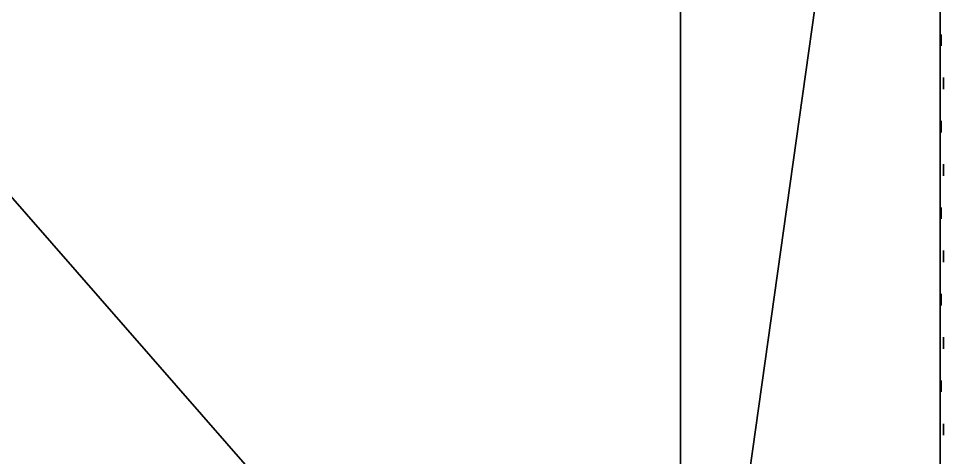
# Model space of a CAD drawing. Extents: x -22.3 to 67.4, y -36.4 to 41.8.
# Drawn here: x 30.55 to 38.56, y 25.14 to 28.95 of the extents above; entities that cross this region are included whole.
import ezdxf

# ---------------------------------------------------------------- set-up
doc = ezdxf.new("R2010")
doc.units = 0
doc.layers.get('0').update_dxf_attribs({"linetype": 'CONTINUOUS'})

# ---------------------------------------------------------------- blocks, each defined once
blk = doc.blocks.new('11ZSUN06')
at = {"color": 253, "linetype": 'BYBLOCK'}
mesh = blk.add_polyface(dxfattribs=at)
corners = [(16.875, 14.875, 0.375), (17, 14.75, 0.375), (17, 17, 0.375), (16.875, 16.875, 0.375), (14.875, 16.875, 0.375), (14.75, 17, 0.375), (14.75, 14.75, 0.375), (14.875, 14.875, 0.375), (16.875, 14.875, 0.5), (16.875, 16.875, 0.5), (14.875, 16.875, 0.5), (14.875, 14.875, 0.5), (17, 14.75), (17, 17), (14.75, 17), (14.75, 14.75), (16.875, 1.125, 0.375), (17, 1, 0.375), (17, 3.25, 0.375), (16.875, 3.125, 0.375), (14.875, 3.125, 0.375), (14.75, 3.25, 0.375), (14.75, 1, 0.375), (14.875, 1.125, 0.375), (17, 1), (17, 3.25), (14.75, 3.25), (14.75, 1), (16.875, 1.125, 0.5), (16.875, 3.125, 0.5), (14.875, 3.125, 0.5), (14.875, 1.125, 0.5), (3.125, 14.875, 0.375), (3.25, 14.75, 0.375), (3.25, 17, 0.375), (3.125, 16.875, 0.375), (1.125, 16.875, 0.375), (1, 17, 0.375), (1, 14.75, 0.375), (1.125, 14.875, 0.375), (3.125, 14.875, 0.5), (3.125, 16.875, 0.5), (1.125, 16.875, 0.5), (1.125, 14.875, 0.5), (3.25, 14.75), (3.25, 17), (1, 17), (1, 14.75), (3.125, 1.125, 0.375), (3.25, 1, 0.375), (3.25, 3.25, 0.375), (3.125, 3.125, 0.375), (1.125, 3.125, 0.375), (1, 3.25, 0.375), (1, 1, 0.375), (1.125, 1.125, 0.375), (3.125, 1.125, 0.5), (3.125, 3.125, 0.5), (1.125, 3.125, 0.5), (1.125, 1.125, 0.5), (3.25, 1), (3.25, 3.25), (1, 3.25), (1, 1)]
mesh.append_faces([[corners[k] for k in face] for face in [(7, 6, 0), (1, 0, 6), (3, 2, 4), (5, 4, 2), (0, 3, 8), (3, 4, 9), (4, 7, 10), (7, 0, 11), (12, 13, 1), (13, 14, 2), (14, 15, 5), (15, 12, 6), (24, 25, 17), (25, 26, 18), (26, 27, 21), (27, 24, 22), (16, 19, 28), (19, 20, 29), (20, 23, 30), (23, 16, 31), (19, 18, 20), (21, 20, 18), (23, 22, 16), (17, 16, 22), (39, 38, 32), (33, 32, 38), (35, 34, 36), (37, 36, 34), (32, 35, 40), (35, 36, 41), (36, 39, 42), (39, 32, 43), (44, 45, 33), (45, 46, 34), (46, 47, 37), (47, 44, 38), (55, 54, 48), (49, 48, 54), (51, 50, 52), (53, 52, 50), (48, 51, 56), (51, 52, 57), (52, 55, 58), (55, 48, 59), (60, 61, 49), (61, 62, 50), (62, 63, 53), (63, 60, 54)]], dxfattribs={"vtx1": -1, "color": 253})
mesh.append_faces([[corners[k] for k in face] for face in [(0, 1, 2), (2, 3, 0), (4, 5, 6), (6, 7, 4), (3, 9, 8), (4, 10, 9), (7, 11, 10), (0, 8, 11), (13, 2, 1), (14, 5, 2), (15, 6, 5), (12, 1, 6), (16, 17, 18), (18, 19, 16), (20, 21, 22), (22, 23, 20), (25, 18, 17), (26, 21, 18), (27, 22, 21), (24, 17, 22), (19, 29, 28), (20, 30, 29), (23, 31, 30), (16, 28, 31), (32, 33, 34), (34, 35, 32), (36, 37, 38), (38, 39, 36), (35, 41, 40), (36, 42, 41), (39, 43, 42), (32, 40, 43), (45, 34, 33), (46, 37, 34), (47, 38, 37), (44, 33, 38), (48, 49, 50), (50, 51, 48), (52, 53, 54), (54, 55, 52), (51, 57, 56), (52, 58, 57), (55, 59, 58), (48, 56, 59), (61, 50, 49), (62, 53, 50), (63, 54, 53), (60, 49, 54)]], dxfattribs={"vtx2": -1, "color": 253})
at = {"color": 0, "linetype": 'BYBLOCK'}
mesh = blk.add_polyface(dxfattribs=at)
corners = [(14.5, 17, 1.375), (14.5, 16.93, 1.475), (14.5, 17, 1.875), (14.5, 16.93, 1.775), (14.75, 17, 1.875), (14.75, 17, 1.375), (13.1875, 17, 1.125), (13.1875, 16.93, 1.225), (13.1875, 17, 1.375), (13.1875, 16.93, 1.475), (12.1875, 17, 1.375), (12.1875, 16.93, 1.475), (12.1875, 17, 1.125), (12.1875, 16.93, 1.225), (14.75, 17, 1.125), (14.75, 1, 0.5), (17, 1, 0.5), (14.75, 1, 2.75), (17, 1, 2.75), (17, 17, 2.75), (14.75, 17, 2.75), (17, 17, 0.5), (14.75, 17, 0.5), (10.625, 17, 1.875), (10.875, 17, 1.875), (10.625, 17, 1.375), (10.875, 17, 1.375), (10.875, 16.93, 1.775), (10.875, 16.93, 1.475), (10.625, 17, 2.75), (1, 17, 2.75), (10.625, 16.75, 2.75), (1, 16.75, 2.75), (10.625, 17, 0.5), (1, 17, 0.5), (1, 1, 0.5), (1, 1, 2.75), (14.75, 16.75, 2.75), (10.625, 17, 1.125), (14.5, 16.93, 1.225), (10.875, 16.93, 1.225)]
mesh.append_faces([[corners[k] for k in face] for face in [(2, 4, 0), (5, 0, 4), (8, 5, 6), (14, 6, 5), (23, 24, 25), (26, 25, 24), (32, 31, 30), (37, 32, 17), (25, 10, 38), (12, 38, 10)]], dxfattribs={"vtx0": -1, "vtx1": -1, "color": 0})
mesh.append_faces([[corners[k] for k in face] for face in [(4, 23, 29)]], dxfattribs={"vtx0": -1, "vtx2": -1, "color": 0})
mesh.append_faces([[corners[k] for k in face] for face in [(0, 1, 2), (3, 2, 1), (6, 7, 8), (9, 8, 7), (10, 11, 12), (13, 12, 11), (15, 16, 17), (16, 21, 18), (21, 22, 19), (24, 27, 26), (28, 26, 27), (29, 30, 31), (33, 34, 29), (34, 35, 30), (35, 15, 36), (20, 29, 37), (31, 37, 29), (36, 17, 32)]], dxfattribs={"vtx1": -1, "color": 0})
mesh.append_faces([[corners[k] for k in face] for face in [(33, 38, 14)]], dxfattribs={"vtx1": -1, "vtx2": -1, "color": 0})
mesh.append_faces([[corners[k] for k in face] for face in [(12, 13, 7), (7, 6, 12), (8, 9, 1), (1, 0, 8), (16, 18, 17), (19, 20, 17), (17, 18, 19), (21, 19, 18), (22, 20, 19), (34, 30, 29), (35, 36, 30), (15, 17, 36), (29, 20, 4), (14, 22, 33), (2, 3, 27), (27, 24, 2), (26, 28, 11), (11, 10, 26), (3, 39, 40), (40, 27, 3)]], dxfattribs={"vtx2": -1, "color": 0})
at = {"color": 253, "linetype": 'BYBLOCK'}
mesh = blk.add_polyface(dxfattribs=at)
corners = [(17.01, 9.0433, 2.4), (17.01, 9, 2.375), (17.01, 9.05, 2.375), (17.01, 9.025, 2.4183), (17.01, 9, 2.425), (17.01, 8.975, 2.4183), (17.01, 8.9567, 2.4), (17.01, 8.95, 2.375), (17.01, 8.9567, 2.35), (17.01, 8.975, 2.3317), (17.01, 9, 2.325), (17.01, 9.025, 2.3317), (17.01, 9.0433, 2.35), (17.01, 9.0433, 1.65), (17.01, 9, 1.625), (17.01, 9.05, 1.625), (17.01, 9.025, 1.6683), (17.01, 9, 1.675), (17.01, 8.975, 1.6683), (17.01, 8.9567, 1.65), (17.01, 8.95, 1.625), (17.01, 8.9567, 1.6), (17.01, 8.975, 1.5817), (17.01, 9, 1.575), (17.01, 9.025, 1.5817), (17.01, 9.0433, 1.6), (17.01, 9.0433, 0.9), (17.01, 9, 0.875), (17.01, 9.05, 0.875), (17.01, 9.025, 0.9183), (17.01, 9, 0.925), (17.01, 8.975, 0.9183), (17.01, 8.9567, 0.9), (17.01, 8.95, 0.875), (17.01, 8.9567, 0.85), (17.01, 8.975, 0.8317), (17.01, 9, 0.825), (17.01, 9.025, 0.8317), (17.01, 9.0433, 0.85), (17.03, 8.6683, 2.025), (17.03, 8.625, 2), (17.03, 8.675, 2), (17.03, 8.6683, 1.975)]
mesh.append_faces([[corners[k] for k in face] for face in [(1, 12, 2), (14, 25, 15), (27, 38, 28), (40, 42, 41)]], dxfattribs={"color": 253})
mesh.append_faces([[corners[k] for k in face] for face in [(0, 1, 2), (3, 1, 0), (4, 1, 3), (5, 1, 4), (6, 1, 5), (7, 1, 6), (8, 1, 7), (9, 1, 8), (10, 1, 9), (11, 1, 10), (12, 1, 11), (13, 14, 15), (16, 14, 13), (17, 14, 16), (18, 14, 17), (19, 14, 18), (20, 14, 19), (21, 14, 20), (22, 14, 21), (23, 14, 22), (24, 14, 23), (25, 14, 24), (26, 27, 28), (29, 27, 26), (30, 27, 29), (31, 27, 30), (32, 27, 31), (33, 27, 32), (34, 27, 33), (35, 27, 34), (36, 27, 35), (37, 27, 36), (38, 27, 37), (39, 40, 41)]], dxfattribs={"vtx0": -1, "color": 253})
mesh = blk.add_polyface(dxfattribs=at)
corners = [(17.03, 8.6683, 1.275), (17.03, 8.625, 1.25), (17.03, 8.675, 1.25), (17.03, 8.65, 1.2933), (17.03, 8.625, 1.3), (17.03, 8.6, 1.2933), (17.03, 8.5817, 1.275), (17.03, 8.575, 1.25), (17.03, 8.5817, 1.225), (17.03, 8.6, 1.2067), (17.03, 8.625, 1.2), (17.03, 8.65, 1.2067), (17.03, 8.6683, 1.225), (17.03, 8.65, 2.0433), (17.03, 8.625, 2), (17.03, 8.6683, 2.025), (17.03, 8.625, 2.05), (17.03, 8.6, 2.0433), (17.03, 8.5817, 2.025), (17.03, 8.575, 2), (17.03, 8.5817, 1.975), (17.03, 8.6, 1.9567), (17.03, 8.625, 1.95), (17.03, 8.65, 1.9567), (17.03, 8.6683, 1.975), (17.01, 8.2933, 2.4), (17.01, 8.25, 2.375), (17.01, 8.3, 2.375), (17.01, 8.275, 2.4183), (17.01, 8.2933, 2.35), (17.01, 8.275, 2.3317), (17.01, 8.2933, 1.65), (17.01, 8.25, 1.625), (17.01, 8.3, 1.625), (17.01, 8.275, 1.6683), (17.01, 8.275, 1.5817), (17.01, 8.25, 1.575), (17.01, 8.2933, 1.6), (17.01, 8.2933, 0.9), (17.01, 8.25, 0.875), (17.01, 8.3, 0.875), (17.01, 8.275, 0.9183), (17.01, 8.25, 0.925), (17.01, 8.275, 0.8317), (17.01, 8.25, 0.825), (17.01, 8.2933, 0.85)]
mesh.append_faces([[corners[k] for k in face] for face in [(1, 12, 2), (26, 29, 27), (32, 37, 33), (39, 45, 40)]], dxfattribs={"color": 253})
mesh.append_faces([[corners[k] for k in face] for face in [(0, 1, 2), (3, 1, 0), (4, 1, 3), (5, 1, 4), (6, 1, 5), (7, 1, 6), (8, 1, 7), (9, 1, 8), (10, 1, 9), (11, 1, 10), (12, 1, 11), (13, 14, 15), (16, 14, 13), (17, 14, 16), (18, 14, 17), (19, 14, 18), (20, 14, 19), (21, 14, 20), (22, 14, 21), (23, 14, 22), (24, 14, 23), (25, 26, 27), (28, 26, 25), (29, 26, 30), (31, 32, 33), (34, 32, 31), (35, 32, 36), (37, 32, 35), (38, 39, 40), (41, 39, 38), (42, 39, 41), (43, 39, 44), (45, 39, 43)]], dxfattribs={"vtx0": -1, "color": 253})
mesh = blk.add_polyface(dxfattribs=at)
corners = [(17.03, 7.9183, 1.275), (17.03, 7.875, 1.25), (17.03, 7.925, 1.25), (17.03, 7.9, 1.2933), (17.03, 7.875, 1.3), (17.03, 7.85, 1.2933), (17.03, 7.875, 1.2), (17.03, 7.85, 1.2067), (17.03, 7.9, 1.2067), (17.03, 7.9183, 1.225), (17.03, 7.9183, 2.025), (17.03, 7.875, 2), (17.03, 7.925, 2), (17.03, 7.9, 2.0433), (17.03, 7.875, 2.05), (17.03, 7.85, 2.0433), (17.03, 7.85, 1.9567), (17.03, 7.8317, 1.975), (17.03, 7.875, 1.95), (17.03, 7.9, 1.9567), (17.03, 7.9183, 1.975), (17.01, 8.25, 2.425), (17.01, 8.25, 2.375), (17.01, 8.275, 2.4183), (17.01, 8.225, 2.4183), (17.01, 8.2067, 2.4), (17.01, 8.2, 2.375), (17.01, 8.2067, 2.35), (17.01, 8.225, 2.3317), (17.01, 8.25, 2.325), (17.01, 8.275, 2.3317), (17.01, 8.25, 1.675), (17.01, 8.25, 1.625), (17.01, 8.275, 1.6683), (17.01, 8.225, 1.6683), (17.01, 8.2067, 1.65), (17.01, 8.2, 1.625), (17.01, 8.2067, 1.6), (17.01, 8.225, 1.5817), (17.01, 8.25, 1.575), (17.01, 8.225, 0.9183), (17.01, 8.25, 0.875), (17.01, 8.25, 0.925), (17.01, 8.2067, 0.9), (17.01, 8.2, 0.875), (17.01, 8.2067, 0.85), (17.01, 8.225, 0.8317), (17.01, 8.25, 0.825)]
mesh.append_faces([[corners[k] for k in face] for face in [(1, 9, 2), (11, 20, 12)]], dxfattribs={"color": 253})
mesh.append_faces([[corners[k] for k in face] for face in [(0, 1, 2), (3, 1, 0), (4, 1, 3), (5, 1, 4), (6, 1, 7), (8, 1, 6), (9, 1, 8), (10, 11, 12), (13, 11, 10), (14, 11, 13), (15, 11, 14), (16, 11, 17), (18, 11, 16), (19, 11, 18), (20, 11, 19), (21, 22, 23), (24, 22, 21), (25, 22, 24), (26, 22, 25), (27, 22, 26), (28, 22, 27), (29, 22, 28), (30, 22, 29), (31, 32, 33), (34, 32, 31), (35, 32, 34), (36, 32, 35), (37, 32, 36), (38, 32, 37), (39, 32, 38), (40, 41, 42), (43, 41, 40), (44, 41, 43), (45, 41, 44), (46, 41, 45), (47, 41, 46)]], dxfattribs={"vtx0": -1, "color": 253})
mesh = blk.add_polyface(dxfattribs=at)
corners = [(17.01, 7.5433, 2.4), (17.01, 7.5, 2.375), (17.01, 7.55, 2.375), (17.01, 7.525, 2.4183), (17.01, 7.5, 2.425), (17.01, 7.475, 2.4183), (17.01, 7.4567, 2.4), (17.01, 7.475, 2.3317), (17.01, 7.4567, 2.35), (17.01, 7.5, 2.325), (17.01, 7.525, 2.3317), (17.01, 7.5433, 2.35), (17.01, 7.5433, 1.65), (17.01, 7.5, 1.625), (17.01, 7.55, 1.625), (17.01, 7.525, 1.6683), (17.01, 7.5, 1.675), (17.01, 7.475, 1.6683), (17.01, 7.4567, 1.65), (17.01, 7.475, 1.5817), (17.01, 7.4567, 1.6), (17.01, 7.5, 1.575), (17.01, 7.525, 1.5817), (17.01, 7.5433, 1.6), (17.03, 7.8317, 1.275), (17.03, 7.875, 1.25), (17.03, 7.85, 1.2933), (17.03, 7.825, 1.25), (17.03, 7.8317, 1.225), (17.03, 7.85, 1.2067), (17.01, 7.5433, 0.9), (17.01, 7.5, 0.875), (17.01, 7.55, 0.875), (17.01, 7.525, 0.9183), (17.01, 7.5, 0.925), (17.01, 7.475, 0.9183), (17.01, 7.4567, 0.9), (17.01, 7.475, 0.8317), (17.01, 7.4567, 0.85), (17.01, 7.5, 0.825), (17.01, 7.525, 0.8317), (17.01, 7.5433, 0.85), (17.03, 7.8317, 2.025), (17.03, 7.875, 2), (17.03, 7.85, 2.0433), (17.03, 7.825, 2), (17.03, 7.8317, 1.975)]
mesh.append_faces([[corners[k] for k in face] for face in [(1, 11, 2), (13, 23, 14), (31, 41, 32)]], dxfattribs={"color": 253})
mesh.append_faces([[corners[k] for k in face] for face in [(0, 1, 2), (3, 1, 0), (4, 1, 3), (5, 1, 4), (6, 1, 5), (7, 1, 8), (9, 1, 7), (10, 1, 9), (11, 1, 10), (12, 13, 14), (15, 13, 12), (16, 13, 15), (17, 13, 16), (18, 13, 17), (19, 13, 20), (21, 13, 19), (22, 13, 21), (23, 13, 22), (24, 25, 26), (27, 25, 24), (28, 25, 27), (29, 25, 28), (30, 31, 32), (33, 31, 30), (34, 31, 33), (35, 31, 34), (36, 31, 35), (37, 31, 38), (39, 31, 37), (40, 31, 39), (41, 31, 40), (42, 43, 44), (45, 43, 42), (46, 43, 45)]], dxfattribs={"vtx0": -1, "color": 253})
mesh = blk.add_polyface(dxfattribs=at)
corners = [(17.01, 7.45, 2.375), (17.01, 7.5, 2.375), (17.01, 7.4567, 2.4), (17.01, 7.4567, 2.35), (17.01, 6.7933, 2.4), (17.01, 6.75, 2.375), (17.01, 6.8, 2.375), (17.01, 6.7933, 2.35), (17.01, 7.45, 1.625), (17.01, 7.5, 1.625), (17.01, 7.4567, 1.65), (17.01, 7.4567, 1.6), (17.01, 7.45, 0.875), (17.01, 7.5, 0.875), (17.01, 7.4567, 0.9), (17.01, 7.4567, 0.85), (17.01, 6.7933, 1.65), (17.01, 6.75, 1.625), (17.01, 6.8, 1.625), (17.01, 6.7933, 1.6), (17.03, 7.1683, 1.275), (17.03, 7.125, 1.25), (17.03, 7.175, 1.25), (17.03, 7.15, 1.2933), (17.03, 7.125, 1.3), (17.03, 7.1, 1.2933), (17.03, 7.0817, 1.275), (17.03, 7.075, 1.25), (17.03, 7.0817, 1.225), (17.03, 7.1, 1.2067), (17.03, 7.125, 1.2), (17.03, 7.15, 1.2067), (17.03, 7.1683, 1.225), (17.01, 6.7933, 0.9), (17.01, 6.75, 0.875), (17.01, 6.8, 0.875), (17.01, 6.775, 0.9183), (17.01, 6.7933, 0.85), (17.01, 6.775, 0.8317), (17.03, 7.1683, 2.025), (17.03, 7.125, 2), (17.03, 7.175, 2), (17.03, 7.15, 2.0433), (17.03, 7.125, 2.05), (17.03, 7.1, 2.0433), (17.03, 7.0817, 2.025), (17.03, 7.075, 2), (17.03, 7.0817, 1.975), (17.03, 7.1, 1.9567), (17.03, 7.125, 1.95), (17.03, 7.15, 1.9567), (17.03, 7.1683, 1.975)]
mesh.append_faces([[corners[k] for k in face] for face in [(5, 7, 6), (17, 19, 18), (21, 32, 22), (34, 37, 35), (40, 51, 41)]], dxfattribs={"color": 253})
mesh.append_faces([[corners[k] for k in face] for face in [(0, 1, 2), (3, 1, 0), (4, 5, 6), (8, 9, 10), (11, 9, 8), (12, 13, 14), (15, 13, 12), (16, 17, 18), (20, 21, 22), (23, 21, 20), (24, 21, 23), (25, 21, 24), (26, 21, 25), (27, 21, 26), (28, 21, 27), (29, 21, 28), (30, 21, 29), (31, 21, 30), (32, 21, 31), (33, 34, 35), (36, 34, 33), (37, 34, 38), (39, 40, 41), (42, 40, 39), (43, 40, 42), (44, 40, 43), (45, 40, 44), (46, 40, 45), (47, 40, 46), (48, 40, 47), (49, 40, 48), (50, 40, 49), (51, 40, 50)]], dxfattribs={"vtx0": -1, "color": 253})
mesh = blk.add_polyface(dxfattribs=at)
corners = [(17.01, 6.775, 2.4183), (17.01, 6.75, 2.375), (17.01, 6.7933, 2.4), (17.01, 6.75, 2.425), (17.01, 6.725, 2.4183), (17.01, 6.7067, 2.4), (17.01, 6.7, 2.375), (17.01, 6.7067, 2.35), (17.01, 6.725, 2.3317), (17.01, 6.75, 2.325), (17.01, 6.775, 2.3317), (17.01, 6.7933, 2.35), (17.01, 6.775, 1.6683), (17.01, 6.75, 1.625), (17.01, 6.7933, 1.65), (17.01, 6.75, 1.675), (17.01, 6.725, 1.6683), (17.01, 6.7067, 1.65), (17.01, 6.7, 1.625), (17.01, 6.7067, 1.6), (17.01, 6.725, 1.5817), (17.01, 6.75, 1.575), (17.01, 6.775, 1.5817), (17.01, 6.7933, 1.6), (17.03, 6.4183, 1.275), (17.03, 6.375, 1.25), (17.03, 6.425, 1.25), (17.03, 6.4, 1.2933), (17.03, 6.4183, 1.225), (17.03, 6.4, 1.2067), (17.01, 6.75, 0.925), (17.01, 6.75, 0.875), (17.01, 6.775, 0.9183), (17.01, 6.725, 0.9183), (17.01, 6.7067, 0.9), (17.01, 6.7, 0.875), (17.01, 6.7067, 0.85), (17.01, 6.725, 0.8317), (17.01, 6.75, 0.825), (17.01, 6.775, 0.8317), (17.03, 6.4183, 2.025), (17.03, 6.375, 2), (17.03, 6.425, 2), (17.03, 6.4, 2.0433), (17.03, 6.4, 1.9567), (17.03, 6.375, 1.95), (17.03, 6.4183, 1.975)]
mesh.append_faces([[corners[k] for k in face] for face in [(25, 28, 26), (41, 46, 42)]], dxfattribs={"color": 253})
mesh.append_faces([[corners[k] for k in face] for face in [(0, 1, 2), (3, 1, 0), (4, 1, 3), (5, 1, 4), (6, 1, 5), (7, 1, 6), (8, 1, 7), (9, 1, 8), (10, 1, 9), (11, 1, 10), (12, 13, 14), (15, 13, 12), (16, 13, 15), (17, 13, 16), (18, 13, 17), (19, 13, 18), (20, 13, 19), (21, 13, 20), (22, 13, 21), (23, 13, 22), (24, 25, 26), (27, 25, 24), (28, 25, 29), (30, 31, 32), (33, 31, 30), (34, 31, 33), (35, 31, 34), (36, 31, 35), (37, 31, 36), (38, 31, 37), (39, 31, 38), (40, 41, 42), (43, 41, 40), (44, 41, 45), (46, 41, 44)]], dxfattribs={"vtx0": -1, "color": 253})
mesh = blk.add_polyface(dxfattribs=at)
corners = [(17.03, 6.375, 1.3), (17.03, 6.375, 1.25), (17.03, 6.4, 1.2933), (17.03, 6.35, 1.2933), (17.03, 6.3317, 1.275), (17.03, 6.325, 1.25), (17.03, 6.3317, 1.225), (17.03, 6.35, 1.2067), (17.03, 6.375, 1.2), (17.03, 6.4, 1.2067), (17.03, 6.375, 2.05), (17.03, 6.375, 2), (17.03, 6.4, 2.0433), (17.03, 6.35, 2.0433), (17.03, 6.3317, 2.025), (17.03, 6.325, 2), (17.03, 6.3317, 1.975), (17.03, 6.35, 1.9567), (17.03, 6.375, 1.95), (17.01, 6.0433, 2.4), (17.01, 6, 2.375), (17.01, 6.05, 2.375), (17.01, 6.025, 2.4183), (17.01, 6, 2.425), (17.01, 6, 2.325), (17.01, 5.975, 2.3317), (17.01, 6.025, 2.3317), (17.01, 6.0433, 2.35), (17.01, 6.0433, 1.65), (17.01, 6, 1.625), (17.01, 6.05, 1.625), (17.01, 6.025, 1.6683), (17.01, 6, 1.675), (17.01, 5.975, 1.6683), (17.01, 6, 1.575), (17.01, 5.975, 1.5817), (17.01, 6.025, 1.5817), (17.01, 6.0433, 1.6), (17.01, 6.0433, 0.9), (17.01, 6, 0.875), (17.01, 6.05, 0.875), (17.01, 6.025, 0.9183), (17.01, 6, 0.925), (17.01, 5.975, 0.9183), (17.01, 6, 0.825), (17.01, 5.975, 0.8317), (17.01, 6.025, 0.8317), (17.01, 6.0433, 0.85)]
mesh.append_faces([[corners[k] for k in face] for face in [(20, 27, 21), (29, 37, 30), (39, 47, 40)]], dxfattribs={"color": 253})
mesh.append_faces([[corners[k] for k in face] for face in [(0, 1, 2), (3, 1, 0), (4, 1, 3), (5, 1, 4), (6, 1, 5), (7, 1, 6), (8, 1, 7), (9, 1, 8), (10, 11, 12), (13, 11, 10), (14, 11, 13), (15, 11, 14), (16, 11, 15), (17, 11, 16), (18, 11, 17), (19, 20, 21), (22, 20, 19), (23, 20, 22), (24, 20, 25), (26, 20, 24), (27, 20, 26), (28, 29, 30), (31, 29, 28), (32, 29, 31), (33, 29, 32), (34, 29, 35), (36, 29, 34), (37, 29, 36), (38, 39, 40), (41, 39, 38), (42, 39, 41), (43, 39, 42), (44, 39, 45), (46, 39, 44), (47, 39, 46)]], dxfattribs={"vtx0": -1, "color": 253})
mesh = blk.add_polyface(dxfattribs=at)
corners = [(17.01, 5.975, 2.4183), (17.01, 6, 2.375), (17.01, 6, 2.425), (17.01, 5.9567, 2.4), (17.01, 5.95, 2.375), (17.01, 5.9567, 2.35), (17.01, 5.975, 2.3317), (17.01, 5.9567, 1.65), (17.01, 6, 1.625), (17.01, 5.975, 1.6683), (17.01, 5.95, 1.625), (17.01, 5.9567, 1.6), (17.01, 5.975, 1.5817), (17.01, 5.9567, 0.9), (17.01, 6, 0.875), (17.01, 5.975, 0.9183), (17.01, 5.95, 0.875), (17.01, 5.9567, 0.85), (17.01, 5.975, 0.8317), (17.03, 5.6683, 1.275), (17.03, 5.625, 1.25), (17.03, 5.675, 1.25), (17.03, 5.65, 1.2933), (17.03, 5.625, 1.3), (17.03, 5.6, 1.2933), (17.03, 5.5817, 1.275), (17.03, 5.575, 1.25), (17.03, 5.5817, 1.225), (17.03, 5.6, 1.2067), (17.03, 5.625, 1.2), (17.03, 5.65, 1.2067), (17.03, 5.6683, 1.225), (17.03, 5.6683, 2.025), (17.03, 5.625, 2), (17.03, 5.675, 2), (17.03, 5.65, 2.0433), (17.03, 5.625, 2.05), (17.03, 5.6, 2.0433), (17.03, 5.5817, 2.025), (17.03, 5.575, 2), (17.03, 5.5817, 1.975), (17.03, 5.6, 1.9567), (17.03, 5.625, 1.95), (17.03, 5.65, 1.9567), (17.03, 5.6683, 1.975)]
mesh.append_faces([[corners[k] for k in face] for face in [(20, 31, 21), (33, 44, 34)]], dxfattribs={"color": 253})
mesh.append_faces([[corners[k] for k in face] for face in [(0, 1, 2), (3, 1, 0), (4, 1, 3), (5, 1, 4), (6, 1, 5), (7, 8, 9), (10, 8, 7), (11, 8, 10), (12, 8, 11), (13, 14, 15), (16, 14, 13), (17, 14, 16), (18, 14, 17), (19, 20, 21), (22, 20, 19), (23, 20, 22), (24, 20, 23), (25, 20, 24), (26, 20, 25), (27, 20, 26), (28, 20, 27), (29, 20, 28), (30, 20, 29), (31, 20, 30), (32, 33, 34), (35, 33, 32), (36, 33, 35), (37, 33, 36), (38, 33, 37), (39, 33, 38), (40, 33, 39), (41, 33, 40), (42, 33, 41), (43, 33, 42), (44, 33, 43)]], dxfattribs={"vtx0": -1, "color": 253})

msp = doc.modelspace()

# ---------------------------------------------------------------- block references
msp.add_blockref('11ZSUN06', (21.5325, 19.758, 1.2518))

doc.saveas('drawing.dxf')
